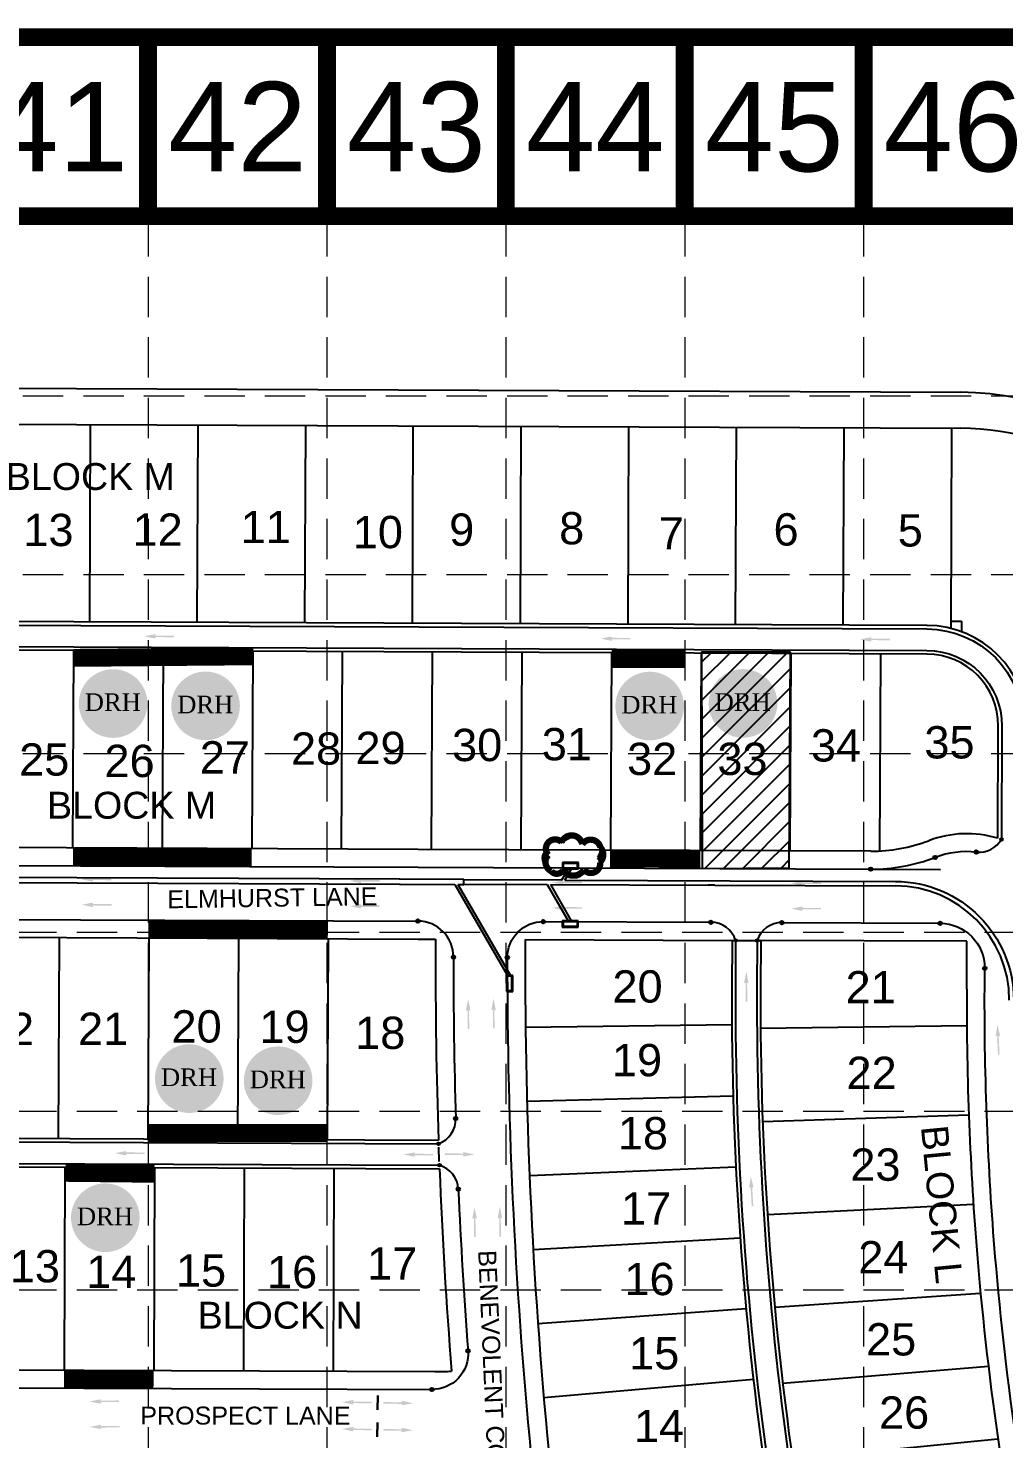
# Model space of a CAD drawing. Header units: inches. Extents: x -5337 to 1057, y 15227 to 19227.
# Drawn here: x -1209 to -665, y 18441 to 19227 of the extents above; entities that cross this region are included whole.
import ezdxf
from ezdxf.enums import TextEntityAlignment as Align

# ---------------------------------------------------------------- set-up
doc = ezdxf.new("R2010")
doc.units = ezdxf.units.IN
doc.header["$LTSCALE"] = 150
doc.header["$MEASUREMENT"] = 0
doc.linetypes.add('HIDDEN', pattern=[0.375, 0.25, -0.125])
for name, color, linetype in [('1 BLOCK NUMBERS', 7, 'Continuous'), ('1 LOT NUMBER', 7, 'Continuous'), ('BASE', 7, 'Continuous'), ('ECB', 84, 'Continuous'), ('EROSION BLANKET', 84, 'Continuous'), ('grid', 7, 'HIDDEN'), ('LOT NUM', 7, 'Continuous'), ('LOTLINE', 7, 'Continuous'), ('PAVING', 7, 'Continuous'), ('ROW', 7, 'Continuous'), ('SODDED LOT', 2, 'Continuous'), ('STORM', 7, 'Continuous'), ('STORM INLET', 7, 'Continuous')]:
    doc.layers.add(name, color=color, linetype=linetype)
doc.styles.add('DRHorton', font='dutcheb.ttf')
doc.styles.get("Standard").update_dxf_attribs({"font": 'ARIAL.TTF', "height": 25})

# ---------------------------------------------------------------- blocks, each defined once
blk = doc.blocks.new('A$C18F678FE')
at = {"layer": 'BASE', "color": 170, "lineweight": 40, "const_width": 3.51}
blk.add_lwpolyline([(24.74, 19.3, 0.520567), (24.74, 19.3, 0.765195), (25.16, 29.3, 0.417879), (18.11, 33.3, 0.6649), (11.77, 25.13, 0.744833), (5.31, 15.53, 0.975642), (8.29, 5.64, 0.520567), (16.97, 2.85, 0.520567), (19.64, 8.87, 0.540264), (24.74, 19.3)], format="xyb", close=True, dxfattribs=at)
blk = doc.blocks.new('A$C50C608DB')
at = {"layer": 'ECB', "rotation": 297.7082055097208}
blk.add_blockref('A$C18F678FE', (-5.53, 17.99), dxfattribs=at)
blk = doc.blocks.new('DRHorton')
h = blk.add_hatch(color=1)
h.paths.add_polyline_path([(78.7, 25.78, 1), (40.43, 25.78, 1)])
h.paths.add_polyline_path([(42.33, 17.91), (76.5, 17.91), (76.5, 34.87), (42.33, 34.87)], flags=24)
at = {"layer": 'BASE', "color": 176, "style": 'DRHorton'}
blk.add_text('DRH', height=9.814, dxfattribs=at).set_placement((59.39, 21.64), align=Align.CENTER)

msp = doc.modelspace()

# ---------------------------------------------------------------- hatches: boundary and pattern name
at = {"layer": 'PAVING'}
h = msp.add_hatch(color=256, dxfattribs=at)
edge = h.paths.add_edge_path()
edge.add_line((-1137.95, 18888.71), (-1138.49, 18888.22))
edge.add_line((-1138.49, 18888.22), (-1127.91, 18888.14))
edge.add_line((-1127.91, 18888.14), (-1127.91, 18887.28))
edge.add_line((-1127.91, 18887.28), (-1138.49, 18887.36))
edge.add_line((-1138.49, 18887.36), (-1137.95, 18886.74))
edge.add_line((-1137.95, 18886.74), (-1137.95, 18886.74))
edge.add_ellipse((-1138.49, 18886.71), major_axis=(0.56, -0.004), ratio=0.285714, start_angle=-125.83153, end_angle=14.49672, ccw=False)
edge.add_line((-1138.82, 18886.58), (-1138.82, 18886.58))
edge.add_line((-1138.82, 18886.58), (-1144.54, 18887.8))
edge.add_line((-1144.54, 18887.8), (-1138.8, 18888.9))
edge.add_line((-1138.8, 18888.9), (-1138.8, 18888.9))
edge.add_ellipse((-1138.48, 18888.76), major_axis=(0.56, -0.004), ratio=0.285714, start_angle=-17.18267, end_angle=124.72693, ccw=False)
edge.add_line((-1137.95, 18888.71), (-1137.95, 18888.71))
edge.add_line((-1137.95, 18888.71), (-1137.95, 18888.71))
edge.add_line((-1137.95, 18888.71), (-1137.95, 18888.71))
h = msp.add_hatch(color=256, dxfattribs=at)
edge = h.paths.add_edge_path()
edge.add_line((-883.44, 18887.47), (-883.98, 18886.97))
edge.add_line((-883.98, 18886.97), (-873.4, 18886.9))
edge.add_line((-873.4, 18886.9), (-873.4, 18886.04))
edge.add_line((-873.4, 18886.04), (-883.99, 18886.11))
edge.add_line((-883.99, 18886.11), (-883.44, 18885.5))
edge.add_line((-883.44, 18885.5), (-883.44, 18885.5))
edge.add_ellipse((-883.98, 18885.47), major_axis=(0.56, -0.004), ratio=0.285714, start_angle=-125.83153, end_angle=14.49672, ccw=False)
edge.add_line((-884.31, 18885.34), (-884.31, 18885.34))
edge.add_line((-884.31, 18885.34), (-890.03, 18886.56))
edge.add_line((-890.03, 18886.56), (-884.29, 18887.66))
edge.add_line((-884.29, 18887.66), (-884.29, 18887.66))
edge.add_ellipse((-883.97, 18887.52), major_axis=(0.56, -0.004), ratio=0.285714, start_angle=-17.18267, end_angle=124.72693, ccw=False)
edge.add_line((-883.44, 18887.47), (-883.44, 18887.47))
edge.add_line((-883.44, 18887.47), (-883.44, 18887.47))
edge.add_line((-883.44, 18887.47), (-883.44, 18887.47))
h = msp.add_hatch(color=256, dxfattribs=at)
edge = h.paths.add_edge_path()
edge.add_line((-738.78, 18887.03), (-739.32, 18886.54))
edge.add_line((-739.32, 18886.54), (-728.73, 18886.46))
edge.add_line((-728.73, 18886.46), (-728.74, 18885.6))
edge.add_line((-728.74, 18885.6), (-739.32, 18885.68))
edge.add_line((-739.32, 18885.68), (-738.78, 18885.07))
edge.add_line((-738.78, 18885.07), (-738.78, 18885.06))
edge.add_ellipse((-739.32, 18885.03), major_axis=(0.56, -0.004), ratio=0.285714, start_angle=-125.83153, end_angle=14.49672, ccw=False)
edge.add_line((-739.65, 18884.9), (-739.65, 18884.9))
edge.add_line((-739.65, 18884.9), (-745.37, 18886.12))
edge.add_line((-745.37, 18886.12), (-739.63, 18887.22))
edge.add_line((-739.63, 18887.22), (-739.63, 18887.22))
edge.add_ellipse((-739.31, 18887.08), major_axis=(0.56, -0.004), ratio=0.285714, start_angle=-17.18267, end_angle=124.72693, ccw=False)
edge.add_line((-738.77, 18887.03), (-738.78, 18887.03))
edge.add_line((-738.78, 18887.03), (-738.78, 18887.03))
edge.add_line((-738.78, 18887.03), (-738.78, 18887.03))
h = msp.add_hatch(color=256, dxfattribs=at)
edge = h.paths.add_edge_path()
edge.add_line((-1172.88, 18753.26), (-1173.42, 18752.76))
edge.add_line((-1173.42, 18752.76), (-1162.84, 18752.74))
edge.add_line((-1162.84, 18752.74), (-1162.84, 18751.88))
edge.add_line((-1162.84, 18751.88), (-1173.42, 18751.9))
edge.add_line((-1173.42, 18751.9), (-1172.87, 18751.3))
edge.add_line((-1172.87, 18751.3), (-1172.87, 18751.29))
edge.add_ellipse((-1173.42, 18751.26), major_axis=(0.56, -0.002), ratio=0.285714, start_angle=-125.83153, end_angle=14.49672, ccw=False)
edge.add_line((-1173.74, 18751.13), (-1173.74, 18751.13))
edge.add_line((-1173.74, 18751.13), (-1179.47, 18752.32))
edge.add_line((-1179.47, 18752.32), (-1173.73, 18753.45))
edge.add_line((-1173.73, 18753.45), (-1173.73, 18753.44))
edge.add_ellipse((-1173.41, 18753.31), major_axis=(0.56, -0.002), ratio=0.285714, start_angle=-17.18267, end_angle=124.72693, ccw=False)
edge.add_line((-1172.88, 18753.26), (-1172.88, 18753.26))
edge.add_line((-1172.88, 18753.26), (-1172.88, 18753.26))
edge.add_line((-1172.88, 18753.26), (-1172.88, 18753.26))
h = msp.add_hatch(color=256, dxfattribs=at)
edge = h.paths.add_edge_path()
edge.add_line((-1023.36, 18752.44), (-1023.9, 18751.94))
edge.add_line((-1023.9, 18751.94), (-1013.32, 18751.91))
edge.add_line((-1013.32, 18751.91), (-1013.32, 18751.05))
edge.add_line((-1013.32, 18751.05), (-1023.9, 18751.08))
edge.add_line((-1023.9, 18751.08), (-1023.35, 18750.47))
edge.add_line((-1023.35, 18750.47), (-1023.35, 18750.47))
edge.add_ellipse((-1023.9, 18750.43), major_axis=(0.56, -0.002), ratio=0.285714, start_angle=-125.83153, end_angle=14.49672, ccw=False)
edge.add_line((-1024.22, 18750.3), (-1024.22, 18750.3))
edge.add_line((-1024.22, 18750.3), (-1029.95, 18751.5))
edge.add_line((-1029.95, 18751.5), (-1024.21, 18752.62))
edge.add_line((-1024.21, 18752.62), (-1024.21, 18752.62))
edge.add_ellipse((-1023.89, 18752.49), major_axis=(0.56, -0.002), ratio=0.285714, start_angle=-17.18267, end_angle=124.72693, ccw=False)
edge.add_line((-1023.36, 18752.44), (-1023.36, 18752.44))
edge.add_line((-1023.36, 18752.44), (-1023.36, 18752.44))
edge.add_line((-1023.36, 18752.44), (-1023.36, 18752.44))
h = msp.add_hatch(color=256, dxfattribs=at)
edge = h.paths.add_edge_path()
edge.add_line((-910.52, 18751.5), (-911.06, 18751))
edge.add_line((-911.06, 18751), (-900.48, 18750.97))
edge.add_line((-900.48, 18750.97), (-900.48, 18750.11))
edge.add_line((-900.48, 18750.11), (-911.06, 18750.14))
edge.add_line((-911.06, 18750.14), (-910.51, 18749.53))
edge.add_line((-910.51, 18749.53), (-910.51, 18749.53))
edge.add_ellipse((-911.06, 18749.49), major_axis=(0.56, -0.002), ratio=0.285714, start_angle=-125.83153, end_angle=14.49672, ccw=False)
edge.add_line((-911.38, 18749.36), (-911.38, 18749.36))
edge.add_line((-911.38, 18749.36), (-917.11, 18750.56))
edge.add_line((-917.11, 18750.56), (-911.37, 18751.68))
edge.add_line((-911.37, 18751.68), (-911.37, 18751.68))
edge.add_ellipse((-911.05, 18751.54), major_axis=(0.56, -0.002), ratio=0.285714, start_angle=-17.18267, end_angle=124.72693, ccw=False)
edge.add_line((-910.52, 18751.49), (-910.52, 18751.5))
edge.add_line((-910.52, 18751.5), (-910.52, 18751.5))
edge.add_line((-910.52, 18751.5), (-910.52, 18751.5))
h = msp.add_hatch(color=256, dxfattribs=at)
edge = h.paths.add_edge_path()
edge.add_line((-777.25, 18751.11), (-777.79, 18750.61))
edge.add_line((-777.79, 18750.61), (-767.21, 18750.58))
edge.add_line((-767.21, 18750.58), (-767.21, 18749.72))
edge.add_line((-767.21, 18749.72), (-777.8, 18749.75))
edge.add_line((-777.8, 18749.75), (-777.25, 18749.14))
edge.add_line((-777.25, 18749.14), (-777.25, 18749.14))
edge.add_ellipse((-777.79, 18749.1), major_axis=(0.56, -0.002), ratio=0.285714, start_angle=-125.83153, end_angle=14.49672, ccw=False)
edge.add_line((-778.12, 18748.97), (-778.12, 18748.98))
edge.add_line((-778.12, 18748.98), (-783.84, 18750.17))
edge.add_line((-783.84, 18750.17), (-778.11, 18751.29))
edge.add_line((-778.11, 18751.29), (-778.11, 18751.29))
edge.add_ellipse((-777.79, 18751.16), major_axis=(0.56, -0.002), ratio=0.285714, start_angle=-17.18267, end_angle=124.72693, ccw=False)
edge.add_line((-777.25, 18751.11), (-777.25, 18751.11))
edge.add_line((-777.25, 18751.11), (-777.25, 18751.11))
edge.add_line((-777.25, 18751.11), (-777.25, 18751.11))
h = msp.add_hatch(color=256, dxfattribs=at)
edge = h.paths.add_edge_path()
edge.add_line((-1172.78, 18739.13), (-1173.32, 18738.63))
edge.add_line((-1173.32, 18738.63), (-1162.74, 18738.6))
edge.add_line((-1162.74, 18738.6), (-1162.74, 18737.74))
edge.add_line((-1162.74, 18737.74), (-1173.32, 18737.77))
edge.add_line((-1173.32, 18737.77), (-1172.78, 18737.16))
edge.add_line((-1172.78, 18737.16), (-1172.77, 18737.16))
edge.add_ellipse((-1173.32, 18737.12), major_axis=(0.56, -0.002), ratio=0.285714, start_angle=-125.83153, end_angle=14.49672, ccw=False)
edge.add_line((-1173.64, 18736.99), (-1173.64, 18736.99))
edge.add_line((-1173.64, 18736.99), (-1179.37, 18738.19))
edge.add_line((-1179.37, 18738.19), (-1173.63, 18739.31))
edge.add_line((-1173.63, 18739.31), (-1173.63, 18739.31))
edge.add_ellipse((-1173.32, 18739.18), major_axis=(0.56, -0.002), ratio=0.285714, start_angle=-17.18267, end_angle=124.72693, ccw=False)
edge.add_line((-1172.78, 18739.13), (-1172.78, 18739.13))
edge.add_line((-1172.78, 18739.13), (-1172.78, 18739.13))
edge.add_line((-1172.78, 18739.13), (-1172.78, 18739.13))
h = msp.add_hatch(color=256, dxfattribs=at)
edge = h.paths.add_edge_path()
edge.add_line((-1023.26, 18738.3), (-1023.8, 18737.8))
edge.add_line((-1023.8, 18737.8), (-1013.22, 18737.77))
edge.add_line((-1013.22, 18737.77), (-1013.22, 18736.91))
edge.add_line((-1013.22, 18736.91), (-1023.8, 18736.94))
edge.add_line((-1023.8, 18736.94), (-1023.26, 18736.33))
edge.add_line((-1023.26, 18736.33), (-1023.26, 18736.33))
edge.add_ellipse((-1023.8, 18736.29), major_axis=(0.56, -0.002), ratio=0.285714, start_angle=-125.83153, end_angle=14.49672, ccw=False)
edge.add_line((-1024.13, 18736.17), (-1024.12, 18736.17))
edge.add_line((-1024.12, 18736.17), (-1029.85, 18737.36))
edge.add_line((-1029.85, 18737.36), (-1024.11, 18738.48))
edge.add_line((-1024.11, 18738.48), (-1024.12, 18738.48))
edge.add_ellipse((-1023.8, 18738.35), major_axis=(0.56, -0.002), ratio=0.285714, start_angle=-17.18267, end_angle=124.72693, ccw=False)
edge.add_line((-1023.26, 18738.3), (-1023.26, 18738.3))
edge.add_line((-1023.26, 18738.3), (-1023.26, 18738.3))
edge.add_line((-1023.26, 18738.3), (-1023.26, 18738.3))
h = msp.add_hatch(color=256, dxfattribs=at)
edge = h.paths.add_edge_path()
edge.add_line((-910.42, 18737.36), (-910.96, 18736.86))
edge.add_line((-910.96, 18736.86), (-900.38, 18736.83))
edge.add_line((-900.38, 18736.83), (-900.38, 18735.97))
edge.add_line((-900.38, 18735.97), (-910.96, 18736))
edge.add_line((-910.96, 18736), (-910.42, 18735.39))
edge.add_line((-910.42, 18735.39), (-910.41, 18735.39))
edge.add_ellipse((-910.96, 18735.35), major_axis=(0.56, -0.002), ratio=0.285714, start_angle=-125.83153, end_angle=14.49672, ccw=False)
edge.add_line((-911.28, 18735.22), (-911.28, 18735.22))
edge.add_line((-911.28, 18735.22), (-917.01, 18736.42))
edge.add_line((-917.01, 18736.42), (-911.27, 18737.54))
edge.add_line((-911.27, 18737.54), (-911.27, 18737.54))
edge.add_ellipse((-910.96, 18737.41), major_axis=(0.56, -0.002), ratio=0.285714, start_angle=-17.18267, end_angle=124.72693, ccw=False)
edge.add_line((-910.42, 18737.36), (-910.42, 18737.36))
edge.add_line((-910.42, 18737.36), (-910.42, 18737.36))
edge.add_line((-910.42, 18737.36), (-910.42, 18737.36))
h = msp.add_hatch(color=256, dxfattribs=at)
edge = h.paths.add_edge_path()
edge.add_line((-777.16, 18736.97), (-777.7, 18736.47))
edge.add_line((-777.7, 18736.47), (-767.11, 18736.44))
edge.add_line((-767.11, 18736.44), (-767.11, 18735.58))
edge.add_line((-767.11, 18735.58), (-777.7, 18735.61))
edge.add_line((-777.7, 18735.61), (-777.15, 18735.01))
edge.add_line((-777.15, 18735.01), (-777.15, 18735))
edge.add_ellipse((-777.69, 18734.97), major_axis=(0.56, -0.002), ratio=0.285714, start_angle=-125.83153, end_angle=14.49672, ccw=False)
edge.add_line((-778.02, 18734.84), (-778.02, 18734.84))
edge.add_line((-778.02, 18734.84), (-783.74, 18736.03))
edge.add_line((-783.74, 18736.03), (-778.01, 18737.16))
edge.add_line((-778.01, 18737.16), (-778.01, 18737.15))
edge.add_ellipse((-777.69, 18737.02), major_axis=(0.56, -0.002), ratio=0.285714, start_angle=-17.18267, end_angle=124.72693, ccw=False)
edge.add_line((-777.16, 18736.97), (-777.16, 18736.97))
edge.add_line((-777.16, 18736.97), (-777.16, 18736.97))
edge.add_line((-777.16, 18736.97), (-777.16, 18736.97))
h = msp.add_hatch(color=256, dxfattribs=at)
edge = h.paths.add_edge_path()
edge.add_line((-807.81, 18694.28), (-808.31, 18694.81))
edge.add_line((-808.31, 18694.81), (-808.28, 18684.23))
edge.add_line((-808.28, 18684.23), (-809.14, 18684.23))
edge.add_line((-809.14, 18684.23), (-809.17, 18694.81))
edge.add_line((-809.17, 18694.81), (-809.77, 18694.26))
edge.add_line((-809.77, 18694.26), (-809.78, 18694.26))
edge.add_ellipse((-809.82, 18694.8), major_axis=(0.001, -0.56), ratio=0.285714, start_angle=-125.83153, end_angle=14.49672, ccw=False)
edge.add_line((-809.95, 18695.13), (-809.95, 18695.13))
edge.add_line((-809.95, 18695.13), (-808.78, 18700.86))
edge.add_line((-808.78, 18700.86), (-807.63, 18695.13))
edge.add_line((-807.63, 18695.13), (-807.63, 18695.13))
edge.add_ellipse((-807.76, 18694.81), major_axis=(0.001, -0.56), ratio=0.285714, start_angle=-17.18267, end_angle=124.72693, ccw=False)
edge.add_line((-807.81, 18694.28), (-807.81, 18694.28))
edge.add_line((-807.81, 18694.28), (-807.81, 18694.28))
edge.add_line((-807.81, 18694.28), (-807.81, 18694.28))
h = msp.add_hatch(color=256, dxfattribs=at)
edge = h.paths.add_edge_path()
edge.add_line((-962.88, 18679.01), (-963.39, 18679.55))
edge.add_line((-963.39, 18679.55), (-963.28, 18668.96))
edge.add_line((-963.28, 18668.96), (-964.14, 18668.95))
edge.add_line((-964.14, 18668.95), (-964.25, 18679.54))
edge.add_line((-964.25, 18679.54), (-964.85, 18678.98))
edge.add_line((-964.85, 18678.98), (-964.85, 18678.98))
edge.add_ellipse((-964.9, 18679.52), major_axis=(0.006, -0.56), ratio=0.285714, start_angle=-125.83153, end_angle=14.49672, ccw=False)
edge.add_line((-965.03, 18679.85), (-965.03, 18679.85))
edge.add_line((-965.03, 18679.85), (-963.91, 18685.59))
edge.add_line((-963.91, 18685.59), (-962.71, 18679.87))
edge.add_line((-962.71, 18679.87), (-962.72, 18679.87))
edge.add_ellipse((-962.84, 18679.55), major_axis=(0.006, -0.56), ratio=0.285714, start_angle=-17.18267, end_angle=124.72693, ccw=False)
edge.add_line((-962.89, 18679.01), (-962.88, 18679.01))
edge.add_line((-962.88, 18679.01), (-962.88, 18679.01))
edge.add_line((-962.88, 18679.01), (-962.88, 18679.01))
h = msp.add_hatch(color=256, dxfattribs=at)
edge = h.paths.add_edge_path()
edge.add_line((-948.75, 18679.3), (-949.26, 18679.83))
edge.add_line((-949.26, 18679.83), (-949.15, 18669.25))
edge.add_line((-949.15, 18669.25), (-950.01, 18669.24))
edge.add_line((-950.01, 18669.24), (-950.12, 18679.82))
edge.add_line((-950.12, 18679.82), (-950.72, 18679.27))
edge.add_line((-950.72, 18679.27), (-950.72, 18679.26))
edge.add_ellipse((-950.77, 18679.81), major_axis=(0.006, -0.56), ratio=0.285714, start_angle=-125.83153, end_angle=14.49672, ccw=False)
edge.add_line((-950.9, 18680.13), (-950.9, 18680.13))
edge.add_line((-950.9, 18680.13), (-949.78, 18685.87))
edge.add_line((-949.78, 18685.87), (-948.58, 18680.15))
edge.add_line((-948.58, 18680.15), (-948.58, 18680.15))
edge.add_ellipse((-948.71, 18679.83), major_axis=(0.006, -0.56), ratio=0.285714, start_angle=-17.18267, end_angle=124.72693, ccw=False)
edge.add_line((-948.75, 18679.3), (-948.75, 18679.3))
edge.add_line((-948.75, 18679.3), (-948.75, 18679.3))
edge.add_line((-948.75, 18679.3), (-948.75, 18679.3))
h = msp.add_hatch(color=256, dxfattribs=at)
edge = h.paths.add_edge_path()
edge.add_line((-667.5, 18664.72), (-668.03, 18665.24))
edge.add_line((-668.03, 18665.24), (-667.58, 18654.67))
edge.add_line((-667.58, 18654.67), (-668.44, 18654.63))
edge.add_line((-668.44, 18654.63), (-668.89, 18665.2))
edge.add_line((-668.89, 18665.2), (-669.47, 18664.63))
edge.add_line((-669.47, 18664.63), (-669.47, 18664.63))
edge.add_ellipse((-669.53, 18665.17), major_axis=(0.023, -0.56), ratio=0.285714, start_angle=-125.83153, end_angle=14.49672, ccw=False)
edge.add_line((-669.68, 18665.49), (-669.68, 18665.49))
edge.add_line((-669.68, 18665.49), (-668.74, 18671.26))
edge.add_line((-668.74, 18671.26), (-667.36, 18665.58))
edge.add_line((-667.36, 18665.58), (-667.36, 18665.58))
edge.add_ellipse((-667.48, 18665.26), major_axis=(0.023, -0.56), ratio=0.285714, start_angle=-17.18267, end_angle=124.72693, ccw=False)
edge.add_line((-667.51, 18664.72), (-667.5, 18664.72))
edge.add_line((-667.5, 18664.72), (-667.5, 18664.72))
edge.add_line((-667.5, 18664.72), (-667.5, 18664.72))
h = msp.add_hatch(color=256, dxfattribs=at)
edge = h.paths.add_edge_path()
edge.add_line((-1154.26, 18600.65), (-1154.81, 18600.15))
edge.add_line((-1154.81, 18600.15), (-1144.22, 18600.05))
edge.add_line((-1144.22, 18600.05), (-1144.23, 18599.19))
edge.add_line((-1144.23, 18599.19), (-1154.81, 18599.29))
edge.add_line((-1154.81, 18599.29), (-1154.27, 18598.68))
edge.add_line((-1154.27, 18598.68), (-1154.27, 18598.68))
edge.add_ellipse((-1154.81, 18598.64), major_axis=(0.56, -0.006), ratio=0.285714, start_angle=-125.83153, end_angle=14.49672, ccw=False)
edge.add_line((-1155.14, 18598.52), (-1155.14, 18598.52))
edge.add_line((-1155.14, 18598.52), (-1160.86, 18599.76))
edge.add_line((-1160.86, 18599.76), (-1155.11, 18600.84))
edge.add_line((-1155.11, 18600.84), (-1155.11, 18600.83))
edge.add_ellipse((-1154.8, 18600.7), major_axis=(0.56, -0.006), ratio=0.285714, start_angle=-17.18267, end_angle=124.72693, ccw=False)
edge.add_line((-1154.26, 18600.65), (-1154.26, 18600.65))
edge.add_line((-1154.26, 18600.65), (-1154.26, 18600.65))
edge.add_line((-1154.26, 18600.65), (-1154.26, 18600.65))
h = msp.add_hatch(color=256, dxfattribs=at)
edge = h.paths.add_edge_path()
edge.add_line((-993.39, 18599.92), (-993.93, 18599.43))
edge.add_line((-993.93, 18599.43), (-983.35, 18599.3))
edge.add_line((-983.35, 18599.3), (-983.36, 18598.44))
edge.add_line((-983.36, 18598.44), (-993.94, 18598.57))
edge.add_line((-993.94, 18598.57), (-993.4, 18597.95))
edge.add_line((-993.4, 18597.95), (-993.4, 18597.95))
edge.add_ellipse((-993.94, 18597.92), major_axis=(0.56, -0.007), ratio=0.285714, start_angle=-125.83153, end_angle=14.49672, ccw=False)
edge.add_line((-994.27, 18597.79), (-994.27, 18597.79))
edge.add_line((-994.27, 18597.79), (-999.99, 18599.04))
edge.add_line((-999.99, 18599.04), (-994.24, 18600.11))
edge.add_line((-994.24, 18600.11), (-994.24, 18600.11))
edge.add_ellipse((-993.92, 18599.97), major_axis=(0.56, -0.007), ratio=0.285714, start_angle=-17.18267, end_angle=124.72693, ccw=False)
edge.add_line((-993.39, 18599.92), (-993.39, 18599.92))
edge.add_line((-993.39, 18599.92), (-993.39, 18599.92))
edge.add_line((-993.39, 18599.92), (-993.39, 18599.92))
h = msp.add_hatch(color=256, dxfattribs=at)
edge = h.paths.add_edge_path()
edge.add_line((-966.91, 18600.03), (-966.37, 18599.53))
edge.add_line((-966.37, 18599.53), (-976.96, 18599.58))
edge.add_line((-976.96, 18599.58), (-976.96, 18598.72))
edge.add_line((-976.96, 18598.72), (-966.38, 18598.67))
edge.add_line((-966.38, 18598.67), (-966.93, 18598.06))
edge.add_line((-966.93, 18598.06), (-966.93, 18598.06))
edge.add_ellipse((-966.39, 18598.02), major_axis=(-0.56, 0.002), ratio=0.285714, start_angle=345.50328, end_angle=485.83153)
edge.add_line((-966.06, 18597.89), (-966.06, 18597.89))
edge.add_line((-966.06, 18597.89), (-960.33, 18599.04))
edge.add_line((-960.33, 18599.04), (-966.06, 18600.21))
edge.add_line((-966.06, 18600.21), (-966.06, 18600.21))
edge.add_ellipse((-966.38, 18600.08), major_axis=(-0.56, 0.002), ratio=0.285714, start_angle=235.27307, end_angle=377.18267)
edge.add_line((-966.91, 18600.03), (-966.91, 18600.03))
edge.add_line((-966.91, 18600.03), (-966.91, 18600.03))
edge.add_line((-966.91, 18600.03), (-966.91, 18600.03))
h = msp.add_hatch(color=256, dxfattribs=at)
edge = h.paths.add_edge_path()
edge.add_line((-804.96, 18580.26), (-805.49, 18580.77))
edge.add_line((-805.49, 18580.77), (-804.9, 18570.21))
edge.add_line((-804.9, 18570.21), (-805.76, 18570.16))
edge.add_line((-805.76, 18570.16), (-806.35, 18580.73))
edge.add_line((-806.35, 18580.73), (-806.93, 18580.14))
edge.add_line((-806.93, 18580.14), (-806.93, 18580.14))
edge.add_ellipse((-807, 18580.68), major_axis=(0.031, -0.559), ratio=0.285714, start_angle=-125.83153, end_angle=14.49672, ccw=False)
edge.add_line((-807.15, 18581), (-807.14, 18581))
edge.add_line((-807.14, 18581), (-806.29, 18586.79))
edge.add_line((-806.29, 18586.79), (-804.83, 18581.12))
edge.add_line((-804.83, 18581.12), (-804.83, 18581.13))
edge.add_ellipse((-804.95, 18580.8), major_axis=(0.031, -0.559), ratio=0.285714, start_angle=-17.18267, end_angle=124.72693, ccw=False)
edge.add_line((-804.96, 18580.26), (-804.96, 18580.26))
edge.add_line((-804.96, 18580.26), (-804.96, 18580.26))
edge.add_line((-804.96, 18580.26), (-804.96, 18580.26))
h = msp.add_hatch(color=256, dxfattribs=at)
edge = h.paths.add_edge_path()
edge.add_line((-945.19, 18563.33), (-945.7, 18563.86))
edge.add_line((-945.7, 18563.86), (-945.59, 18553.28))
edge.add_line((-945.59, 18553.28), (-946.45, 18553.27))
edge.add_line((-946.45, 18553.27), (-946.56, 18563.85))
edge.add_line((-946.56, 18563.85), (-947.16, 18563.3))
edge.add_line((-947.16, 18563.3), (-947.16, 18563.29))
edge.add_ellipse((-947.2, 18563.84), major_axis=(0.006, -0.56), ratio=0.285714, start_angle=-125.83153, end_angle=14.49672, ccw=False)
edge.add_line((-947.34, 18564.16), (-947.34, 18564.16))
edge.add_line((-947.34, 18564.16), (-946.22, 18569.9))
edge.add_line((-946.22, 18569.9), (-945.02, 18564.18))
edge.add_line((-945.02, 18564.18), (-945.02, 18564.18))
edge.add_ellipse((-945.15, 18563.86), major_axis=(0.006, -0.56), ratio=0.285714, start_angle=-17.18267, end_angle=124.72693, ccw=False)
edge.add_line((-945.19, 18563.33), (-945.19, 18563.33))
edge.add_line((-945.19, 18563.33), (-945.19, 18563.33))
edge.add_line((-945.19, 18563.33), (-945.19, 18563.33))
h = msp.add_hatch(color=256, dxfattribs=at)
edge = h.paths.add_edge_path()
edge.add_line((-959.32, 18563.04), (-959.83, 18563.58))
edge.add_line((-959.83, 18563.58), (-959.72, 18552.99))
edge.add_line((-959.72, 18552.99), (-960.58, 18552.98))
edge.add_line((-960.58, 18552.98), (-960.69, 18563.57))
edge.add_line((-960.69, 18563.57), (-961.29, 18563.01))
edge.add_line((-961.29, 18563.01), (-961.29, 18563.01))
edge.add_ellipse((-961.34, 18563.55), major_axis=(0.006, -0.56), ratio=0.285714, start_angle=-125.83153, end_angle=14.49672, ccw=False)
edge.add_line((-961.47, 18563.88), (-961.47, 18563.88))
edge.add_line((-961.47, 18563.88), (-960.35, 18569.62))
edge.add_line((-960.35, 18569.62), (-959.15, 18563.9))
edge.add_line((-959.15, 18563.9), (-959.15, 18563.9))
edge.add_ellipse((-959.28, 18563.58), major_axis=(0.006, -0.56), ratio=0.285714, start_angle=-17.18267, end_angle=124.72693, ccw=False)
edge.add_line((-959.32, 18563.04), (-959.32, 18563.04))
edge.add_line((-959.32, 18563.04), (-959.32, 18563.04))
edge.add_line((-959.32, 18563.04), (-959.32, 18563.04))
h = msp.add_hatch(color=256, dxfattribs=at)
edge = h.paths.add_edge_path()
edge.add_line((-1168.62, 18462.3), (-1169.16, 18461.8))
edge.add_line((-1169.16, 18461.8), (-1158.57, 18461.9))
edge.add_line((-1158.57, 18461.9), (-1158.56, 18461.04))
edge.add_line((-1158.56, 18461.04), (-1169.15, 18460.94))
edge.add_line((-1169.15, 18460.94), (-1168.59, 18460.33))
edge.add_line((-1168.59, 18460.33), (-1168.59, 18460.33))
edge.add_ellipse((-1169.13, 18460.29), major_axis=(0.56, 0.005), ratio=0.285714, start_angle=-125.83153, end_angle=14.49672, ccw=False)
edge.add_line((-1169.46, 18460.15), (-1169.46, 18460.16))
edge.add_line((-1169.46, 18460.16), (-1175.2, 18461.28))
edge.add_line((-1175.2, 18461.28), (-1169.48, 18462.47))
edge.add_line((-1169.48, 18462.47), (-1169.48, 18462.47))
edge.add_ellipse((-1169.16, 18462.34), major_axis=(0.56, 0.005), ratio=0.285714, start_angle=-17.18267, end_angle=124.72693, ccw=False)
edge.add_line((-1168.62, 18462.3), (-1168.62, 18462.3))
edge.add_line((-1168.62, 18462.3), (-1168.62, 18462.3))
edge.add_line((-1168.62, 18462.3), (-1168.62, 18462.3))
at = {"layer": 'PAVING', "linetype": 'Continuous', "lineweight": 30}
h = msp.add_hatch(color=256, dxfattribs=at)
edge = h.paths.add_edge_path()
edge.add_line((-1027.67, 18459.93), (-1028.2, 18460.44))
edge.add_line((-1028.2, 18460.44), (-1017.62, 18460.28))
edge.add_line((-1017.62, 18460.28), (-1017.61, 18461.14))
edge.add_line((-1017.61, 18461.14), (-1028.19, 18461.3))
edge.add_line((-1028.19, 18461.3), (-1027.63, 18461.9))
edge.add_line((-1027.63, 18461.9), (-1027.63, 18461.9))
edge.add_ellipse((-1028.17, 18461.95), major_axis=(0.56, -0.009), ratio=0.285714, start_angle=345.50328, end_angle=485.83153)
edge.add_line((-1028.5, 18462.08), (-1028.49, 18462.08))
edge.add_line((-1028.49, 18462.08), (-1034.24, 18460.99))
edge.add_line((-1034.24, 18460.99), (-1028.53, 18459.77))
edge.add_line((-1028.53, 18459.77), (-1028.53, 18459.77))
edge.add_ellipse((-1028.21, 18459.89), major_axis=(0.56, -0.009), ratio=0.285714, start_angle=235.27307, end_angle=377.18267)
edge.add_line((-1027.67, 18459.93), (-1027.67, 18459.93))
edge.add_line((-1027.67, 18459.93), (-1027.67, 18459.93))
edge.add_line((-1027.67, 18459.93), (-1027.67, 18459.93))
h = msp.add_hatch(color=256, dxfattribs=at)
edge = h.paths.add_edge_path()
edge.add_line((-1001.19, 18459.48), (-1000.64, 18459.97))
edge.add_line((-1000.64, 18459.97), (-1011.22, 18460.17))
edge.add_line((-1011.22, 18460.17), (-1011.21, 18461.03))
edge.add_line((-1011.21, 18461.03), (-1000.62, 18460.83))
edge.add_line((-1000.62, 18460.83), (-1001.16, 18461.45))
edge.add_line((-1001.16, 18461.45), (-1001.16, 18461.45))
edge.add_ellipse((-1000.62, 18461.48), major_axis=(-0.56, 0.01), ratio=0.285714, start_angle=-125.83153, end_angle=14.49672, ccw=False)
edge.add_line((-1000.29, 18461.6), (-1000.29, 18461.6))
edge.add_line((-1000.29, 18461.6), (-994.58, 18460.32))
edge.add_line((-994.58, 18460.32), (-1000.34, 18459.29))
edge.add_line((-1000.34, 18459.29), (-1000.34, 18459.29))
edge.add_ellipse((-1000.65, 18459.42), major_axis=(-0.56, 0.01), ratio=0.285714, start_angle=-17.18267, end_angle=124.72693, ccw=False)
edge.add_line((-1001.19, 18459.48), (-1001.19, 18459.48))
edge.add_line((-1001.19, 18459.48), (-1001.19, 18459.48))
edge.add_line((-1001.19, 18459.48), (-1001.19, 18459.48))
at = {"layer": 'PAVING'}
h = msp.add_hatch(color=256, dxfattribs=at)
edge = h.paths.add_edge_path()
edge.add_line((-1168.35, 18448.17), (-1168.88, 18447.66))
edge.add_line((-1168.88, 18447.66), (-1158.3, 18447.76))
edge.add_line((-1158.3, 18447.76), (-1158.29, 18446.9))
edge.add_line((-1158.29, 18446.9), (-1168.87, 18446.8))
edge.add_line((-1168.87, 18446.8), (-1168.32, 18446.2))
edge.add_line((-1168.32, 18446.2), (-1168.32, 18446.2))
edge.add_ellipse((-1168.86, 18446.15), major_axis=(0.56, 0.005), ratio=0.285714, start_angle=-125.83153, end_angle=14.49672, ccw=False)
edge.add_line((-1169.19, 18446.02), (-1169.19, 18446.02))
edge.add_line((-1169.19, 18446.02), (-1174.93, 18447.15))
edge.add_line((-1174.93, 18447.15), (-1169.2, 18448.34))
edge.add_line((-1169.2, 18448.34), (-1169.2, 18448.34))
edge.add_ellipse((-1168.88, 18448.21), major_axis=(0.56, 0.005), ratio=0.285714, start_angle=-17.18267, end_angle=124.72693, ccw=False)
edge.add_line((-1168.35, 18448.17), (-1168.35, 18448.17))
edge.add_line((-1168.35, 18448.17), (-1168.35, 18448.17))
edge.add_line((-1168.35, 18448.17), (-1168.35, 18448.17))
at = {"layer": 'PAVING', "linetype": 'Continuous', "lineweight": 30}
h = msp.add_hatch(color=256, dxfattribs=at)
edge = h.paths.add_edge_path()
edge.add_line((-1027.73, 18444.93), (-1028.26, 18445.44))
edge.add_line((-1028.26, 18445.44), (-1017.68, 18445.28))
edge.add_line((-1017.68, 18445.28), (-1017.67, 18446.14))
edge.add_line((-1017.67, 18446.14), (-1028.25, 18446.3))
edge.add_line((-1028.25, 18446.3), (-1027.69, 18446.9))
edge.add_line((-1027.69, 18446.9), (-1027.69, 18446.9))
edge.add_ellipse((-1028.23, 18446.95), major_axis=(0.56, -0.009), ratio=0.285714, start_angle=345.50328, end_angle=485.83153)
edge.add_line((-1028.56, 18447.08), (-1028.56, 18447.08))
edge.add_line((-1028.56, 18447.08), (-1034.3, 18445.99))
edge.add_line((-1034.3, 18445.99), (-1028.59, 18444.77))
edge.add_line((-1028.59, 18444.77), (-1028.59, 18444.77))
edge.add_ellipse((-1028.27, 18444.89), major_axis=(0.56, -0.009), ratio=0.285714, start_angle=235.27307, end_angle=377.18267)
edge.add_line((-1027.73, 18444.93), (-1027.73, 18444.93))
edge.add_line((-1027.73, 18444.93), (-1027.73, 18444.93))
edge.add_line((-1027.73, 18444.93), (-1027.73, 18444.93))
h = msp.add_hatch(color=256, dxfattribs=at)
edge = h.paths.add_edge_path()
edge.add_line((-1001.25, 18444.48), (-1000.7, 18444.97))
edge.add_line((-1000.7, 18444.97), (-1011.28, 18445.17))
edge.add_line((-1011.28, 18445.17), (-1011.27, 18446.03))
edge.add_line((-1011.27, 18446.03), (-1000.69, 18445.83))
edge.add_line((-1000.69, 18445.83), (-1001.22, 18446.45))
edge.add_line((-1001.22, 18446.45), (-1001.22, 18446.45))
edge.add_ellipse((-1000.68, 18446.48), major_axis=(-0.56, 0.01), ratio=0.285714, start_angle=-125.83153, end_angle=14.49672, ccw=False)
edge.add_line((-1000.35, 18446.6), (-1000.35, 18446.6))
edge.add_line((-1000.35, 18446.6), (-994.65, 18445.32))
edge.add_line((-994.65, 18445.32), (-1000.4, 18444.29))
edge.add_line((-1000.4, 18444.29), (-1000.4, 18444.29))
edge.add_ellipse((-1000.72, 18444.43), major_axis=(-0.56, 0.01), ratio=0.285714, start_angle=-17.18267, end_angle=124.72693, ccw=False)
edge.add_line((-1001.25, 18444.48), (-1001.25, 18444.48))
edge.add_line((-1001.25, 18444.48), (-1001.25, 18444.48))
edge.add_line((-1001.25, 18444.48), (-1001.25, 18444.48))
at = {"layer": 'SODDED LOT'}
h = msp.add_hatch(dxfattribs=at)
h.set_pattern_fill('ANSI31', color=256, scale=60, style=0)
h.paths.add_polyline_path([(-784.16, 18879), (-833.74, 18879), (-833.37, 18758.42), (-784.82, 18758.82)])

# ---------------------------------------------------------------- linework, layer by layer
at = {"layer": 'BASE', "color": 170, "lineweight": 40}
for p, q in [((-911.35, 18772.61), (-911.35, 18772.61)), ((-911.35, 18772.61), (-911.35, 18772.61)), ((-912.13, 18729.53), (-912.13, 18729.53)), ((-912.13, 18729.53), (-912.13, 18729.53))]:
    msp.add_line(p, q, dxfattribs=at)
at = {"layer": 'BASE', "const_width": 9.98}
for points in [[(-5331.89, 15231.73), (1052.11, 15231.73), (1052.11, 19221.73), (-5331.89, 19221.73)], [(-5232.14, 15331.48), (952.36, 15331.48), (952.36, 19121.98), (-5232.14, 19121.98)]]:
    msp.add_lwpolyline(points, close=True, dxfattribs=at)
for points in [[(-1142.39, 19121.98), (-1142.39, 19221.73)], [(-1042.64, 19121.98), (-1042.64, 19221.73)], [(-942.89, 19121.98), (-942.89, 19221.73)], [(-843.14, 19121.98), (-843.14, 19221.73)], [(-743.39, 19121.98), (-743.39, 19221.73)]]:
    msp.add_lwpolyline(points, dxfattribs=at)
at = {"layer": 'BASE', "color": 170, "lineweight": 40}
for centre, radius, start, end in [((-915.29, 18769.23), 5.19, 40.60404, 190.29625), ((-905.43, 18768.99), 6.94, 35.06633, 148.58936), ((-896.31, 18770.91), 4.02, 38.92097, 148.92097), ((-916.51, 18764.14), 5.7, 132.97905, 223.69513), ((-895.53, 18768.39), 5.56, 315.044, 65.044), ((-915.16, 18761.45), 5.61, 192.80954, 327.28932), ((-904.51, 18759.53), 6.04, 190.56975, 337.28961), ((-895.35, 18760.91), 5.17, 226.07133, 43.2458)]:
    msp.add_arc(centre, radius, start, end, dxfattribs=at)
at = {"layer": 'EROSION BLANKET', "const_width": 10}
for points in [[(-1083.72, 18876.67), (-1183.74, 18875.79)], [(-843.37, 18875.21), (-883.85, 18875.21)], [(-1084.57, 18764.22), (-1184.3, 18764.65)], [(-834.39, 18763.84), (-884.75, 18764.07)], [(-1042.13, 18724.5), (-1142.19, 18724.74)], [(-1042.31, 18610.97), (-1142.23, 18610.97)], [(-1138.84, 18588.25), (-1188.44, 18588.77)], [(-1139.34, 18473.61), (-1189.21, 18473.79)]]:
    msp.add_lwpolyline(points, dxfattribs=at)
at = {"layer": 'grid', "color": 252, "linetype": 'HIDDEN', "lineweight": 0, "ltscale": 0.6}
for p, q in [((-1142.39, 19121.98), (-1142.39, 15630.29)), ((-1042.64, 19121.98), (-1042.64, 15630.29)), ((-942.89, 19121.98), (-942.89, 15630.29)), ((-843.14, 19121.98), (-843.14, 15630.29)), ((-743.39, 19121.98), (-743.39, 15630.29)), ((-5228.47, 19021.91), (956.03, 19021.91)), ((-5228.47, 18922.16), (956.03, 18922.16)), ((-5228.47, 18822.41), (956.03, 18822.41)), ((-5232.14, 18722.98), (952.36, 18722.98)), ((-5232.14, 18623.23), (952.36, 18623.23)), ((-5232.14, 18523.48), (952.36, 18523.48))]:
    msp.add_line(p, q, dxfattribs=at)
at = {"layer": 'LOTLINE'}
for p, q in [((-1534.47, 19007.3), (-689.32, 19003.82)), ((-1174.93, 18895.82), (-1174.47, 19005.81)), ((-1114.93, 18895.57), (-1114.47, 19005.57)), ((-1054.93, 18895.32), (-1054.47, 19005.32)), ((-994.93, 18895.07), (-994.48, 19005.07)), ((-934.48, 19004.83), (-934.93, 18894.83)), ((-874.48, 19004.58), (-874.93, 18894.58)), ((-814.48, 19004.33), (-814.93, 18894.33)), ((-754.48, 19004.08), (-754.93, 18894.08)), ((-694.32, 19003.84), (-694.78, 18892.25)), ((-1183.99, 18879.85), (-1184.45, 18769.85)), ((-1133.99, 18879.65), (-1134.45, 18769.65)), ((-1083.99, 18879.44), (-1084.45, 18769.44)), ((-1034.45, 18769.24), (-1033.99, 18879.23)), ((-983.99, 18879.03), (-984.45, 18769.03)), ((-933.99, 18878.82), (-934.45, 18768.82)), ((-884, 18878.62), (-884.45, 18768.62)), ((-834, 18878.41), (-834.45, 18768.41)), ((-784, 18878.2), (-784.45, 18768.21)), ((-734, 18878), (-734.45, 18768.13)), ((-1192.02, 18719.88), (-1192.48, 18607.89)), ((-1142.02, 18719.68), (-1142.48, 18607.68)), ((-1092.02, 18719.47), (-1092.48, 18607.47)), ((-1042.02, 18719.27), (-1042.48, 18607.27)), ((-931.87, 18670.03), (-816.82, 18671.38)), ((-800.81, 18669.34), (-685.82, 18670.93)), ((-931.07, 18628.69), (-816.12, 18631.76)), ((-799.65, 18617.44), (-684.71, 18621.12)), ((-1188.75, 18591.87), (-1189.21, 18478.87)), ((-1138.75, 18591.66), (-1139.21, 18478.66)), ((-1088.75, 18591.46), (-1089.21, 18478.46)), ((-1038.75, 18591.25), (-1039.21, 18478.25)), ((-929.66, 18587.37), (-814.57, 18592.17)), ((-797.02, 18565.6), (-682.15, 18571.37)), ((-927.63, 18546.08), (-812.17, 18552.61)), ((-792.93, 18513.86), (-678.16, 18521.71)), ((-924.99, 18504.82), (-808.93, 18513.13)), ((-788.47, 18471.49), (-673.8, 18481.1)), ((-921.73, 18463.61), (-804.83, 18473.73)), ((-783.02, 18429.23), (-668.48, 18440.6))]:
    msp.add_line(p, q, dxfattribs=at)
msp.add_arc((-689.92, 18858.82), 145, 54.44588, 89.76391, dxfattribs=at)
at = {"layer": 'PAVING'}
for p, q in [((-1478.93, 18895.07), (-708.03, 18891.89)), ((-694.76, 18896.25), (-688.76, 18896.22)), ((-688.76, 18896.22), (-688.79, 18890.4)), ((-1478.98, 18883.07), (-708.07, 18879.89)), ((-666.25, 18837.72), (-666.51, 18774.63)), ((-1298.73, 18760.32), (-991.85, 18759.06)), ((-991.85, 18759.06), (-739.43, 18758.02)), ((-739.43, 18758.02), (-700.58, 18757.86)), ((-700.58, 18757.86), (-700.58, 18757.86)), ((-1298.86, 18730.32), (-991.97, 18729.06)), ((-921.97, 18728.77), (-828.52, 18728.39)), ((-788.92, 18728.22), (-700.7, 18727.86)), ((-816.74, 18718.35), (-800.74, 18718.26)), ((-814.74, 18718.33), (-814.85, 18691.75)), ((-802.74, 18718.28), (-802.85, 18691.7)), ((-675.85, 18691.42), (-675.8, 18702.76)), ((-1617.41, 18607.64), (-980.37, 18605.01)), ((-980.01, 18595.01), (-980.31, 18603.01)), ((-1617.46, 18595.64), (-979.93, 18593.01)), ((-1374.03, 18469.63), (-982.53, 18468.02))]:
    msp.add_line(p, q, dxfattribs=at)
at = {"layer": 'PAVING', "linetype": 'Continuous', "lineweight": 30}
for p, q in [((-1014.33, 18464.65), (-1014.5, 18456.65)), ((-1014.39, 18449.65), (-1014.56, 18441.65))]:
    msp.add_line(p, q, dxfattribs=at)
at = {"layer": 'PAVING'}
for centre, radius in [((-666.51, 18774.63), 0.75), ((-680.54, 18767.53), 1), ((-739.43, 18758.02), 1), ((-703.5, 18764.54), 1), ((-991.97, 18729.06), 1), ((-921.97, 18728.77), 1), ((-828.52, 18728.39), 1), ((-788.92, 18728.22), 1), ((-700.7, 18727.86), 1), ((-814.74, 18718.33), 0.75), ((-814.74, 18718.33), 0.75), ((-802.74, 18718.28), 0.75), ((-802.74, 18718.28), 0.75), ((-972.06, 18709.02), 1), ((-942.06, 18708.82), 1), ((-675.8, 18702.76), 1), ((-970.82, 18619.07), 1), ((-980.37, 18605.01), 0.75), ((-979.93, 18593.01), 0.75), ((-969.37, 18579.69), 1), ((-963.97, 18489.55), 1), ((-984.13, 18468.03), 1)]:
    msp.add_circle(centre, radius, dxfattribs=at)
at = {"layer": 'PAVING', "extrusion": (0, 0, -1)}
for centre, radius, start, end in [((708.25, 18837.89), 54, 90.23609, 180.23609), ((708.25, 18837.89), 42, 90.23609, 180.23609), ((922.06, 18708.77), 20, 0.12684, 90.23609), ((700.8, 18702.86), 25, 90.2361, 180.23601), ((-1029.13, 18684.16), 1705, 355.21332, 0.2441), ((-1029.13, 18684.16), 1705, 351.63711, 355.21332), ((983.91, 18488.03), 20, 175.65199, 270.62695)]:
    msp.add_arc(centre, radius, start, end, dxfattribs=at)
at = {"layer": 'PAVING'}
for centre, radius, start, end in [((-679.03, 18781.95), 14.5, 264.02383, 329.69798), ((-685.74, 18717.8), 50, 84.02383, 110.80338), ((-739.02, 18858.02), 100, 269.76391, 290.80338), ((-992.06, 18709.06), 20, 359.87046, 89.76391), ((-828.54, 18713.89), 14.5, 17.84415, 89.90206), ((-788.98, 18713.72), 14.5, 89.76391, 161.68321), ((1838.94, 18702.66), 2811, 179.87046, 181.70394), ((1838.94, 18702.66), 2781, 179.87316, 185.77003), ((1029.13, 18684.16), 1844, 179.76391, 188.36289), ((1029.13, 18684.16), 1832, 179.76391, 188.36289), ((-985.31, 18618.64), 14.5, 289.92329, 1.70395), ((-983.86, 18579.05), 14.5, 2.50735, 74.287), ((1838.94, 18702.66), 2811, 182.50735, 184.34801)]:
    msp.add_arc(centre, radius, start, end, dxfattribs=at)
at = {"layer": 'ROW'}
for p, q in [((-1534.39, 19027.3), (-689.24, 19023.82)), ((-708.02, 18893.89), (-1478.92, 18897.07)), ((-708.02, 18893.89), (-708.02, 18893.89)), ((-708.08, 18877.89), (-1478.99, 18881.07)), ((-708.08, 18877.89), (-708.08, 18877.89)), ((-668.51, 18775.27), (-668.25, 18837.73)), ((-668.25, 18837.73), (-668.25, 18837.73)), ((-991.81, 18769.06), (-1519.44, 18771.23)), ((-739.39, 18768.02), (-991.81, 18769.06)), ((-1542.99, 18721.33), (-992.01, 18719.06)), ((-992.01, 18719.06), (-982.02, 18719.02)), ((-984.92, 18719.03), (-982.02, 18719.02)), ((-982.02, 18719.02), (-982.04, 18714.28)), ((-982.02, 18719.02), (-982.04, 18714.28)), ((-932.02, 18718.81), (-932.04, 18714.08)), ((-932.02, 18718.81), (-816.74, 18718.34)), ((-816.74, 18718.34), (-816.85, 18691.76)), ((-800.74, 18718.27), (-800.85, 18691.7)), ((-685.74, 18717.8), (-800.74, 18718.27)), ((-685.85, 18691.22), (-685.74, 18717.8)), ((-1617.4, 18609.64), (-980.44, 18607.01)), ((-1617.47, 18593.64), (-979.85, 18591.01)), ((-1373.99, 18479.63), (-982.49, 18478.02))]:
    msp.add_line(p, q, dxfattribs=at)
for centre, radius, start, end in [((-689.92, 18858.82), 165, 2.06218, 89.76391), ((-708.25, 18837.89), 56, 359.76391, 89.76391), ((-708.25, 18837.89), 40, 359.76391, 89.76391), ((-685.74, 18717.8), 60, 73.30466, 110.80338), ((-739.02, 18858.02), 90, 269.76391, 290.80338), ((-739.02, 18858.02), 90, 269.76391, 290.80338), ((1838.94, 18702.66), 2821, 179.76391, 181.94303), ((1838.94, 18702.66), 2771, 179.76391, 185.77003), ((1029.13, 18684.16), 1846, 179.76391, 188.36289), ((1029.13, 18684.16), 1830, 179.76391, 188.36289), ((1029.13, 18684.16), 1715, 179.76391, 184.78668), ((1838.94, 18702.66), 2821, 182.26827, 184.5642), ((1029.13, 18684.16), 1715, 184.78668, 188.36289), ((-981.56, 18703.02), 225, 269.76391, 272.15118)]:
    msp.add_arc(centre, radius, start, end, dxfattribs=at)
at = {"layer": 'SODDED LOT'}
msp.add_lwpolyline([(-784.16, 18879), (-833.74, 18879), (-833.37, 18758.42), (-784.82, 18758.82)], close=True, dxfattribs=at)
at = {"layer": 'STORM', "color": 5}
for p, q in [((-1453.89, 18751.46), (-1001.85, 18749.6)), ((-1453.88, 18754.46), (-1001.91, 18752.6)), ((-1002.29, 18752.6), (-966.34, 18752.45)), ((-966.35, 18749.45), (-966.34, 18752.45)), ((-966.34, 18752.2), (-911.64, 18751.98)), ((-911.64, 18751.98), (-908.01, 18758.21)), ((-909.91, 18751.97), (-906.27, 18758.21)), ((-909.91, 18751.97), (-725.59, 18751.21)), ((-1002.23, 18749.6), (-971.35, 18749.48)), ((-971.35, 18749.48), (-941.96, 18698.82)), ((-969.61, 18749.47), (-966.35, 18749.45)), ((-969.61, 18749.47), (-940.23, 18698.82)), ((-966.35, 18749.7), (-919.74, 18749.51)), ((-919.74, 18749.51), (-908.13, 18729.21)), ((-918, 18749.51), (-830.06, 18749.14)), ((-918, 18749.51), (-906.39, 18729.21)), ((-826.3, 18749.13), (-830.06, 18749.14)), ((-826.3, 18749.13), (-725.6, 18748.71))]:
    msp.add_line(p, q, dxfattribs=at)
at = {"layer": 'STORM', "color": 5, "extrusion": (0, 0, -1)}
msp.add_arc((725.87, 18684.96), 66.25, 90.23609, 180.02638, dxfattribs=at)
at = {"layer": 'STORM', "color": 5}
msp.add_arc((-725.87, 18684.96), 63.75, 359.97362, 89.76391, dxfattribs=at)
at = {"layer": 'STORM INLET', "color": 5}
for p, q in [((-911.34, 18761.73), (-911.35, 18758.23)), ((-902.34, 18761.69), (-911.34, 18761.73)), ((-910.84, 18761.23), (-910.85, 18758.73)), ((-910.85, 18758.73), (-902.85, 18758.69)), ((-902.84, 18761.19), (-910.84, 18761.23)), ((-902.85, 18758.69), (-902.84, 18761.19)), ((-902.35, 18758.19), (-902.34, 18761.69)), ((-911.35, 18758.23), (-902.35, 18758.19)), ((-911.47, 18729.23), (-911.49, 18725.73)), ((-902.47, 18729.19), (-911.47, 18729.23)), ((-910.97, 18728.73), (-910.98, 18726.23)), ((-902.97, 18728.69), (-910.97, 18728.73)), ((-902.98, 18726.19), (-902.97, 18728.69)), ((-902.49, 18725.69), (-902.47, 18729.19)), ((-911.49, 18725.73), (-902.49, 18725.69)), ((-910.98, 18726.23), (-902.98, 18726.19)), ((-939.06, 18698.82), (-942.56, 18698.81)), ((-942.56, 18698.81), (-942.54, 18689.82)), ((-939.56, 18698.32), (-942.06, 18698.32)), ((-942.06, 18698.32), (-942.04, 18690.32)), ((-939.54, 18690.32), (-939.56, 18698.32)), ((-939.04, 18689.82), (-939.06, 18698.82)), ((-942.54, 18689.82), (-939.04, 18689.82)), ((-942.04, 18690.32), (-939.54, 18690.32))]:
    msp.add_line(p, q, dxfattribs=at)

# ---------------------------------------------------------------- block references
at = {"layer": 'ECB'}
msp.add_blockref('A$C50C608DB', (-922.46, 18752.64), dxfattribs=at)
at = {"layer": 'grid'}
for p in [(-1221.43, 18824.55), (-870.18, 18824.62), (-1169.88, 18823.25), (-922.23, 18823.15), (-1178.96, 18615.51), (-1129.41, 18614.31), (-1225.79, 18537.96)]:
    msp.add_blockref('DRHorton', p, dxfattribs=at)

# ---------------------------------------------------------------- texts
at = {"layer": '1 BLOCK NUMBERS'}
for s, p in [('BLOCK M ', (-1221.72, 18976.86)), ('BLOCK M ', (-1198.71, 18793.64)), ('BLOCK N ', (-1114.75, 18509.4))]:
    msp.add_text(s, height=15, dxfattribs=at).set_placement(p, align=Align.MIDDLE_LEFT)
msp.add_text('BLOCK L ', height=15, rotation=275.4944, dxfattribs=at).set_placement((-703.96, 18615.26), align=Align.MIDDLE_LEFT)
at = {"layer": '1 LOT NUMBER'}
for s, p in [('13', (-1211.92, 18947.08)), ('12', (-1151.04, 18947.25)), ('11', (-1090.76, 18948.73)), ('10', (-1028.22, 18945.91)), ('9', (-974.47, 18947.27)), ('8', (-913.14, 18948.05)), ('6', (-793.61, 18947.39)), ('5', (-724.32, 18946.84)), ('7', (-857.6, 18945.2)), ('31', (-922.81, 18827.69)), ('35', (-709.48, 18828.72)), ('27', (-1113.57, 18820.33)), ('28', (-1062.69, 18825.23)), ('29', (-1026.72, 18825.6)), ('30', (-972.86, 18827.23)), ('34', (-772.73, 18827.01)), ('25', (-1214.29, 18819.15)), ('26', (-1166.69, 18818.35)), ('32', (-875.25, 18819.48)), ('33', (-824.91, 18819.51)), ('20', (-883.41, 18692.65)), ('21', (-753.4, 18692.24)), ('22', (-1233.95, 18669)), ('21', (-1181.45, 18669.07)), ('20', (-1129.29, 18670.38)), ('19', (-1080.27, 18670.19)), ('18', (-1026.9, 18666.81)), ('19', (-883.71, 18651.59)), ('22', (-752.9, 18644.5)), ('18', (-880.38, 18610.84)), ('23', (-750.76, 18593.35)), ('17', (-878.63, 18568.91)), ('17', (-1020.23, 18538.24)), ('24', (-746.31, 18541.72)), ('13', (-1219.49, 18536.74)), ('14', (-1176.89, 18533.6)), ('15', (-1126.81, 18534.33)), ('16', (-1076.04, 18533.45)), ('16', (-876.76, 18529.59)), ('25', (-742.01, 18495.97)), ('15', (-874.14, 18488.21)), ('26', (-734.77, 18455.17)), ('14', (-871.43, 18447.66))]:
    msp.add_text(s, height=18, dxfattribs=at).set_placement(p, align=Align.MIDDLE_LEFT)
at = {"layer": 'BASE'}
for s, p in [('41', (-1192.27, 19171.86)), ('42', (-1092.52, 19171.86)), ('43', (-992.77, 19171.86)), ('44', (-893.02, 19171.86)), ('45', (-793.27, 19171.86)), ('46', (-693.52, 19171.86))]:
    msp.add_text(s, height=49.875, dxfattribs=at).set_placement(p, align=Align.MIDDLE_CENTER)
at = {"layer": 'LOT NUM'}
for s, rotation, p in [('ELMHURST LANE', 0.86336, (-1131.66, 18741.19)), ('BENEVOLENT COURT', 272.50865, (-953.33, 18545.69)), ('PROSPECT LANE', 359.94837, (-1146.71, 18453.51))]:
    msp.add_text(s, height=10, rotation=rotation, dxfattribs=at).set_placement(p, align=Align.MIDDLE_LEFT)

doc.saveas('drawing.dxf')
